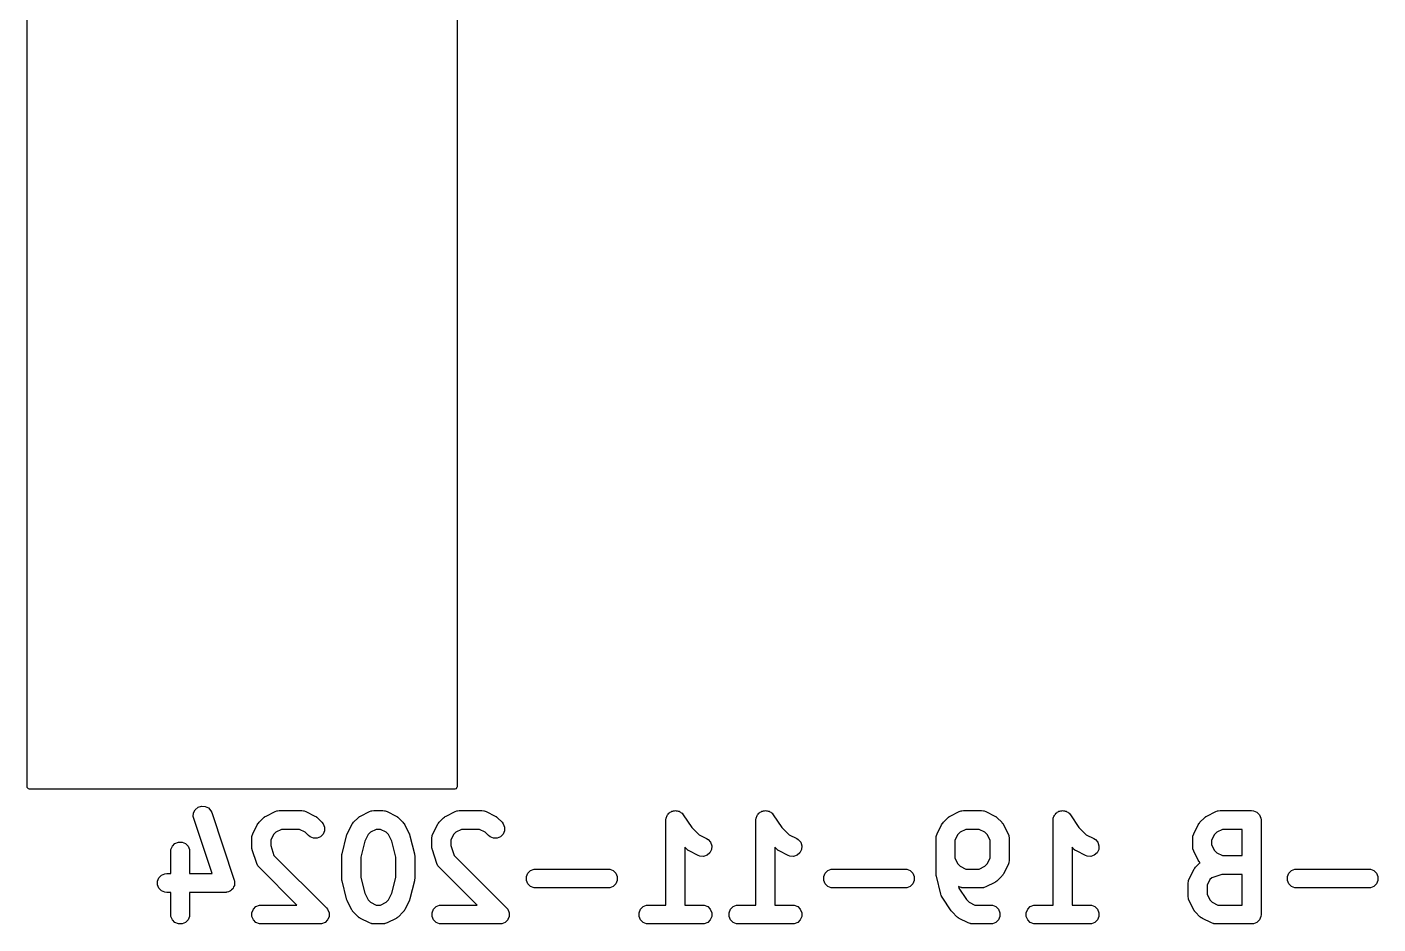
# Model space of a CAD drawing. Extents: x 109.6 to 193.5, y -118.1 to -78.4.
# Drawn here: x 125.95 to 154.53, y -118.1 to -99.13 of the extents above; entities that cross this region are included whole.
import ezdxf

# ---------------------------------------------------------------- set-up
doc = ezdxf.new("R2010")
doc.units = 0
doc.layers.add('BLACK', color=7, linetype='CONTINUOUS')

msp = doc.modelspace()

# ---------------------------------------------------------------- linework, layer by layer
at = {"layer": 'BLACK', "linetype": 'CONTINUOUS'}
for p, q in [((125.95, -115.2), (125.95, -80.3)), ((135.05, -98.75), (135.05, -115.2)), ((125.953806, -115.219134), (125.95, -115.2)), ((125.980866, -115.246194), (125.953806, -115.219134)), ((126, -115.25), (125.980866, -115.246194)), ((135, -115.25), (126, -115.25)), ((135.019134, -115.246194), (135, -115.25)), ((135.046194, -115.219134), (135.019134, -115.246194)), ((135.05, -115.2), (135.046194, -115.219134)), ((129.473768, -115.756375), (129.508667, -115.686577)), ((129.508667, -115.686577), (129.56762, -115.635448)), ((129.56762, -115.635448), (129.641651, -115.610771)), ((129.641651, -115.610771), (129.719491, -115.616302)), ((129.719491, -115.616302), (129.789289, -115.651201)), ((129.789289, -115.651201), (129.840418, -115.710154)), ((129.840418, -115.710154), (129.856403, -115.745954)), ((129.856403, -115.745954), (130.332593, -117.174526)), ((131.005794, -115.820791), (131.196271, -115.725552)), ((131.196271, -115.725552), (131.232888, -115.71154)), ((131.232888, -115.71154), (131.240057, -115.71103)), ((131.240057, -115.71103), (131.246695, -115.708281)), ((131.246695, -115.708281), (131.285713, -115.704438)), ((131.285713, -115.704438), (131.761904, -115.704438)), ((131.761904, -115.704438), (131.800922, -115.708281)), ((131.800922, -115.708281), (131.807559, -115.71103)), ((131.807559, -115.71103), (131.814729, -115.71154)), ((131.814729, -115.71154), (131.851347, -115.725553)), ((131.851347, -115.725553), (132.041823, -115.820791)), ((133.005794, -115.820791), (133.196271, -115.725552)), ((133.196271, -115.725552), (133.232888, -115.71154)), ((133.232888, -115.71154), (133.240057, -115.71103)), ((133.240057, -115.71103), (133.246695, -115.708281)), ((133.246695, -115.708281), (133.285713, -115.704438)), ((133.285713, -115.704438), (133.47619, -115.704438)), ((133.47619, -115.704438), (133.515208, -115.708281)), ((133.515208, -115.708281), (133.521845, -115.71103)), ((133.521845, -115.71103), (133.529015, -115.71154)), ((133.529015, -115.71154), (133.565633, -115.725553)), ((133.565633, -115.725553), (133.756109, -115.820791)), ((134.815318, -115.820791), (135.005795, -115.725552)), ((135.005795, -115.725552), (135.042412, -115.71154)), ((135.042412, -115.71154), (135.049581, -115.71103)), ((135.049581, -115.71103), (135.056219, -115.708281)), ((135.056219, -115.708281), (135.095237, -115.704438)), ((135.095237, -115.704438), (135.571428, -115.704438)), ((135.571428, -115.704438), (135.610446, -115.708281)), ((135.610446, -115.708281), (135.617083, -115.71103)), ((135.617083, -115.71103), (135.624253, -115.71154)), ((135.624253, -115.71154), (135.660871, -115.725553)), ((135.660871, -115.725553), (135.851347, -115.820791)), ((139.541695, -115.752), (139.555552, -115.738144)), ((139.555552, -115.738144), (139.573847, -115.730565)), ((139.573847, -115.730565), (139.590323, -115.719582)), ((139.590323, -115.719582), (139.609545, -115.715779)), ((139.609545, -115.715779), (139.627648, -115.708281)), ((139.627648, -115.708281), (139.647449, -115.708281)), ((139.647449, -115.708281), (139.666875, -115.704438)), ((139.666875, -115.704438), (139.68609, -115.708281)), ((139.68609, -115.708281), (139.705684, -115.708281)), ((139.705684, -115.708281), (139.723977, -115.715858)), ((139.723977, -115.715858), (139.743396, -115.719742)), ((139.743396, -115.719742), (139.759677, -115.730645)), ((139.759677, -115.730645), (139.77778, -115.738144)), ((139.77778, -115.738144), (139.791783, -115.752147)), ((141.446457, -115.752), (141.460314, -115.738144)), ((141.460314, -115.738144), (141.478609, -115.730565)), ((141.478609, -115.730565), (141.495085, -115.719582)), ((141.495085, -115.719582), (141.514307, -115.715779)), ((141.514307, -115.715779), (141.53241, -115.708281)), ((141.53241, -115.708281), (141.552211, -115.708281)), ((141.552211, -115.708281), (141.571637, -115.704438)), ((141.571637, -115.704438), (141.590852, -115.708281)), ((141.590852, -115.708281), (141.610446, -115.708281)), ((141.610446, -115.708281), (141.628739, -115.715858)), ((141.628739, -115.715858), (141.648158, -115.719742)), ((141.648158, -115.719742), (141.664439, -115.730645)), ((141.664439, -115.730645), (141.682542, -115.738144)), ((141.682542, -115.738144), (141.696545, -115.752147)), ((145.481984, -115.820791), (145.672461, -115.725552)), ((145.672461, -115.725552), (145.709078, -115.71154)), ((145.709078, -115.71154), (145.716247, -115.71103)), ((145.716247, -115.71103), (145.722885, -115.708281)), ((145.722885, -115.708281), (145.761903, -115.704438)), ((145.761903, -115.704438), (146.142856, -115.704438)), ((146.142856, -115.704438), (146.181874, -115.708281)), ((146.181874, -115.708281), (146.188511, -115.71103)), ((146.188511, -115.71103), (146.195681, -115.71154)), ((146.195681, -115.71154), (146.232299, -115.725553)), ((146.232299, -115.725553), (146.422775, -115.820791)), ((147.732171, -115.752), (147.746028, -115.738144)), ((147.746028, -115.738144), (147.764323, -115.730565)), ((147.764323, -115.730565), (147.780799, -115.719582)), ((147.780799, -115.719582), (147.800021, -115.715779)), ((147.800021, -115.715779), (147.818124, -115.708281)), ((147.818124, -115.708281), (147.837925, -115.708281)), ((147.837925, -115.708281), (147.857351, -115.704438)), ((147.857351, -115.704438), (147.876566, -115.708281)), ((147.876566, -115.708281), (147.89616, -115.708281)), ((147.89616, -115.708281), (147.914453, -115.715858)), ((147.914453, -115.715858), (147.933872, -115.719742)), ((147.933872, -115.719742), (147.950153, -115.730645)), ((147.950153, -115.730645), (147.968256, -115.738144)), ((147.968256, -115.738144), (147.982259, -115.752147)), ((150.910556, -115.820791), (151.101033, -115.725552)), ((151.101033, -115.725552), (151.13765, -115.71154)), ((151.13765, -115.71154), (151.144819, -115.71103)), ((151.144819, -115.71103), (151.151457, -115.708281)), ((151.151457, -115.708281), (151.190475, -115.704438)), ((151.190475, -115.704438), (151.857142, -115.704438)), ((151.857142, -115.704438), (151.89616, -115.708281)), ((151.89616, -115.708281), (151.968256, -115.738144)), ((151.968256, -115.738144), (152.023436, -115.793324)), ((129.468237, -115.834215), (129.473768, -115.756375)), ((129.476929, -115.872446), (129.468237, -115.834215)), ((129.86537, -117.037771), (129.476929, -115.872446)), ((130.725876, -116.195947), (130.821114, -116.005471)), ((130.821114, -116.005471), (130.831683, -115.988679)), ((130.831683, -115.988679), (130.833705, -115.9838)), ((130.833705, -115.9838), (130.838212, -115.978307)), ((130.838212, -115.978307), (130.842, -115.972291)), ((130.842, -115.972291), (130.845991, -115.968828)), ((130.845991, -115.968828), (130.858578, -115.953493)), ((130.858578, -115.953493), (130.953816, -115.858255)), ((130.953816, -115.858255), (130.969152, -115.845668)), ((130.969152, -115.845668), (130.972614, -115.841677)), ((130.972614, -115.841677), (130.97863, -115.837889)), ((130.97863, -115.837889), (130.984123, -115.833382)), ((130.984123, -115.833382), (130.989002, -115.83136)), ((130.989002, -115.83136), (131.005794, -115.820791)), ((132.041823, -115.820791), (132.058614, -115.83136)), ((132.058614, -115.83136), (132.063494, -115.833382)), ((132.063494, -115.833382), (132.068986, -115.837889)), ((132.068986, -115.837889), (132.075003, -115.841677)), ((132.075003, -115.841677), (132.078465, -115.845668)), ((132.078465, -115.845668), (132.093801, -115.858255)), ((132.093801, -115.858255), (132.189039, -115.953493)), ((132.189039, -115.953493), (132.213912, -115.9838)), ((132.213912, -115.9838), (132.243775, -116.055896)), ((132.725876, -116.195947), (132.821114, -116.005471)), ((132.821114, -116.005471), (132.831683, -115.988679)), ((132.831683, -115.988679), (132.833705, -115.9838)), ((132.833705, -115.9838), (132.838212, -115.978307)), ((132.838212, -115.978307), (132.842, -115.972291)), ((132.842, -115.972291), (132.845991, -115.968828)), ((132.845991, -115.968828), (132.858578, -115.953493)), ((132.858578, -115.953493), (132.953816, -115.858255)), ((132.953816, -115.858255), (132.969152, -115.845668)), ((132.969152, -115.845668), (132.972614, -115.841677)), ((132.972614, -115.841677), (132.97863, -115.837889)), ((132.97863, -115.837889), (132.984123, -115.833382)), ((132.984123, -115.833382), (132.989002, -115.83136)), ((132.989002, -115.83136), (133.005794, -115.820791)), ((133.756109, -115.820791), (133.7729, -115.83136)), ((133.7729, -115.83136), (133.77778, -115.833382)), ((133.77778, -115.833382), (133.783272, -115.837889)), ((133.783272, -115.837889), (133.789289, -115.841677)), ((133.789289, -115.841677), (133.792751, -115.845668)), ((133.792751, -115.845668), (133.808087, -115.858255)), ((133.808087, -115.858255), (133.903325, -115.953493)), ((133.903325, -115.953493), (133.915911, -115.968829)), ((133.915911, -115.968829), (133.919903, -115.972291)), ((133.919903, -115.972291), (133.92369, -115.978307)), ((133.92369, -115.978307), (133.928198, -115.9838)), ((133.928198, -115.9838), (133.930219, -115.988679)), ((133.930219, -115.988679), (133.940789, -116.005471)), ((133.940789, -116.005471), (134.036028, -116.195948)), ((134.5354, -116.195947), (134.630638, -116.005471)), ((134.630638, -116.005471), (134.641207, -115.988679)), ((134.641207, -115.988679), (134.643229, -115.9838)), ((134.643229, -115.9838), (134.647736, -115.978307)), ((134.647736, -115.978307), (134.651524, -115.972291)), ((134.651524, -115.972291), (134.655515, -115.968828)), ((134.655515, -115.968828), (134.668102, -115.953493)), ((134.668102, -115.953493), (134.76334, -115.858255)), ((134.76334, -115.858255), (134.778676, -115.845668)), ((134.778676, -115.845668), (134.782138, -115.841677)), ((134.782138, -115.841677), (134.788154, -115.837889)), ((134.788154, -115.837889), (134.793647, -115.833382)), ((134.793647, -115.833382), (134.798526, -115.83136)), ((134.798526, -115.83136), (134.815318, -115.820791)), ((135.851347, -115.820791), (135.868138, -115.83136)), ((135.868138, -115.83136), (135.873018, -115.833382)), ((135.873018, -115.833382), (135.87851, -115.837889)), ((135.87851, -115.837889), (135.884527, -115.841677)), ((135.884527, -115.841677), (135.887989, -115.845668)), ((135.887989, -115.845668), (135.903325, -115.858255)), ((135.903325, -115.858255), (135.998563, -115.953493)), ((135.998563, -115.953493), (136.023436, -115.9838)), ((136.023436, -115.9838), (136.053299, -116.055896)), ((139.466666, -115.904229), (139.466706, -115.904026)), ((139.466679, -115.904298), (139.466666, -115.904229)), ((139.466666, -115.904438), (139.466679, -115.904298)), ((139.466666, -117.704438), (139.466666, -115.904438)), ((139.466706, -115.904026), (139.470509, -115.86542)), ((139.470509, -115.86542), (139.478086, -115.847126)), ((139.478086, -115.847126), (139.48197, -115.827708)), ((139.48197, -115.827708), (139.492873, -115.811426)), ((139.492873, -115.811426), (139.500372, -115.793324)), ((139.500372, -115.793324), (139.514375, -115.77932)), ((139.514375, -115.77932), (139.525393, -115.762869)), ((139.525393, -115.762869), (139.541695, -115.752)), ((139.791783, -115.752147), (139.808235, -115.763165)), ((139.808235, -115.763165), (139.832813, -115.793177)), ((139.832813, -115.793177), (139.83296, -115.793324)), ((139.83296, -115.793324), (139.832987, -115.793389)), ((139.832987, -115.793389), (139.833076, -115.793498)), ((139.833076, -115.793498), (140.012567, -116.062735)), ((141.371428, -115.904229), (141.371468, -115.904026)), ((141.371441, -115.904298), (141.371428, -115.904229)), ((141.371428, -115.904438), (141.371441, -115.904298)), ((141.371428, -117.704438), (141.371428, -115.904438)), ((141.371468, -115.904026), (141.375271, -115.86542)), ((141.375271, -115.86542), (141.382848, -115.847126)), ((141.382848, -115.847126), (141.386732, -115.827708)), ((141.386732, -115.827708), (141.397635, -115.811426)), ((141.397635, -115.811426), (141.405134, -115.793324)), ((141.405134, -115.793324), (141.419137, -115.77932)), ((141.419137, -115.77932), (141.430155, -115.762869)), ((141.430155, -115.762869), (141.446457, -115.752)), ((141.696545, -115.752147), (141.712997, -115.763165)), ((141.712997, -115.763165), (141.737575, -115.793177)), ((141.737575, -115.793177), (141.737722, -115.793324)), ((141.737722, -115.793324), (141.737749, -115.793389)), ((141.737749, -115.793389), (141.737838, -115.793498)), ((141.737838, -115.793498), (141.917329, -116.062735)), ((145.202066, -116.195947), (145.297304, -116.005471)), ((145.297304, -116.005471), (145.307873, -115.988679)), ((145.307873, -115.988679), (145.309895, -115.9838)), ((145.309895, -115.9838), (145.314402, -115.978307)), ((145.314402, -115.978307), (145.31819, -115.972291)), ((145.31819, -115.972291), (145.322181, -115.968828)), ((145.322181, -115.968828), (145.334768, -115.953493)), ((145.334768, -115.953493), (145.430006, -115.858255)), ((145.430006, -115.858255), (145.445342, -115.845668)), ((145.445342, -115.845668), (145.448804, -115.841677)), ((145.448804, -115.841677), (145.45482, -115.837889)), ((145.45482, -115.837889), (145.460313, -115.833382)), ((145.460313, -115.833382), (145.465192, -115.83136)), ((145.465192, -115.83136), (145.481984, -115.820791)), ((146.422775, -115.820791), (146.439566, -115.83136)), ((146.439566, -115.83136), (146.444446, -115.833382)), ((146.444446, -115.833382), (146.449938, -115.837889)), ((146.449938, -115.837889), (146.455955, -115.841677)), ((146.455955, -115.841677), (146.459417, -115.845668)), ((146.459417, -115.845668), (146.474753, -115.858255)), ((146.474753, -115.858255), (146.569991, -115.953493)), ((146.569991, -115.953493), (146.582577, -115.968829)), ((146.582577, -115.968829), (146.586569, -115.972291)), ((146.586569, -115.972291), (146.590356, -115.978307)), ((146.590356, -115.978307), (146.594864, -115.9838)), ((146.594864, -115.9838), (146.596885, -115.988679)), ((146.596885, -115.988679), (146.607455, -116.005471)), ((146.607455, -116.005471), (146.702694, -116.195948)), ((147.657142, -115.904229), (147.657182, -115.904026)), ((147.657155, -115.904298), (147.657142, -115.904229)), ((147.657142, -115.904438), (147.657155, -115.904298)), ((147.657142, -117.704438), (147.657142, -115.904438)), ((147.657182, -115.904026), (147.660985, -115.86542)), ((147.660985, -115.86542), (147.668562, -115.847126)), ((147.668562, -115.847126), (147.672446, -115.827708)), ((147.672446, -115.827708), (147.683349, -115.811426)), ((147.683349, -115.811426), (147.690848, -115.793324)), ((147.690848, -115.793324), (147.704851, -115.77932)), ((147.704851, -115.77932), (147.715869, -115.762869)), ((147.715869, -115.762869), (147.732171, -115.752)), ((147.982259, -115.752147), (147.998711, -115.763165)), ((147.998711, -115.763165), (148.023289, -115.793177)), ((148.023289, -115.793177), (148.023436, -115.793324)), ((148.023436, -115.793324), (148.023463, -115.793389)), ((148.023463, -115.793389), (148.023552, -115.793498)), ((148.023552, -115.793498), (148.203043, -116.062735)), ((150.630638, -116.195947), (150.725876, -116.005471)), ((150.725876, -116.005471), (150.736445, -115.988679)), ((150.736445, -115.988679), (150.738467, -115.9838)), ((150.738467, -115.9838), (150.742974, -115.978307)), ((150.742974, -115.978307), (150.746762, -115.972291)), ((150.746762, -115.972291), (150.750753, -115.968828)), ((150.750753, -115.968828), (150.76334, -115.953493)), ((150.76334, -115.953493), (150.858578, -115.858255)), ((150.858578, -115.858255), (150.873914, -115.845668)), ((150.873914, -115.845668), (150.877376, -115.841677)), ((150.877376, -115.841677), (150.883392, -115.837889)), ((150.883392, -115.837889), (150.888885, -115.833382)), ((150.888885, -115.833382), (150.893764, -115.83136)), ((150.893764, -115.83136), (150.910556, -115.820791)), ((152.023436, -115.793324), (152.053299, -115.86542)), ((152.053299, -115.86542), (152.057142, -115.904438)), ((152.057142, -115.904438), (152.057142, -117.904438)), ((130.704761, -116.28539), (130.708604, -116.246372)), ((130.704761, -116.475866), (130.704761, -116.28539)), ((130.708604, -116.246372), (130.711353, -116.239734)), ((130.711353, -116.239734), (130.711863, -116.232565)), ((130.711863, -116.232565), (130.725876, -116.195947)), ((131.16437, -116.213384), (131.104761, -116.332603)), ((131.213708, -116.164047), (131.16437, -116.213384)), ((131.332926, -116.104438), (131.213708, -116.164047)), ((131.714691, -116.104438), (131.332926, -116.104438)), ((131.833909, -116.164047), (131.714691, -116.104438)), ((131.906197, -116.236335), (131.833909, -116.164047)), ((131.936504, -116.261208), (131.906197, -116.236335)), ((132.0086, -116.291071), (131.936504, -116.261208)), ((132.086636, -116.291071), (132.0086, -116.291071)), ((132.158732, -116.261208), (132.086636, -116.291071)), ((132.213912, -116.206028), (132.158732, -116.261208)), ((132.243775, -116.133932), (132.213912, -116.206028)), ((132.243775, -116.055896), (132.243775, -116.133932)), ((132.615494, -116.617835), (132.710732, -116.236883)), ((132.710732, -116.236883), (132.71176, -116.234003)), ((132.71176, -116.234003), (132.711863, -116.232565)), ((132.711863, -116.232565), (132.718073, -116.216336)), ((132.718073, -116.216336), (132.723924, -116.199962)), ((132.723924, -116.199962), (132.724783, -116.198802)), ((132.724783, -116.198802), (132.725876, -116.195947)), ((133.16437, -116.213384), (133.093464, -116.355196)), ((133.213708, -116.164047), (133.16437, -116.213384)), ((133.332926, -116.104438), (133.213708, -116.164047)), ((133.428977, -116.104438), (133.332926, -116.104438)), ((133.548195, -116.164047), (133.428977, -116.104438)), ((133.597533, -116.213385), (133.548195, -116.164047)), ((133.668437, -116.355193), (133.597533, -116.213385)), ((134.036028, -116.195948), (134.03712, -116.198803)), ((134.03712, -116.198803), (134.037979, -116.199962)), ((134.037979, -116.199962), (134.043825, -116.216325)), ((134.043825, -116.216325), (134.05004, -116.232565)), ((134.05004, -116.232565), (134.050142, -116.234003)), ((134.050142, -116.234003), (134.051171, -116.236883)), ((134.051171, -116.236883), (134.146408, -116.617835)), ((134.514285, -116.28539), (134.518128, -116.246372)), ((134.514285, -116.475866), (134.514285, -116.28539)), ((134.518128, -116.246372), (134.520877, -116.239734)), ((134.520877, -116.239734), (134.521387, -116.232565)), ((134.521387, -116.232565), (134.5354, -116.195947)), ((134.973894, -116.213384), (134.914285, -116.332603)), ((135.023232, -116.164047), (134.973894, -116.213384)), ((135.14245, -116.104438), (135.023232, -116.164047)), ((135.524215, -116.104438), (135.14245, -116.104438)), ((135.643433, -116.164047), (135.524215, -116.104438)), ((135.715721, -116.236335), (135.643433, -116.164047)), ((135.746028, -116.261208), (135.715721, -116.236335)), ((135.818124, -116.291071), (135.746028, -116.261208)), ((135.89616, -116.291071), (135.818124, -116.291071)), ((135.968256, -116.261208), (135.89616, -116.291071)), ((136.023436, -116.206028), (135.968256, -116.261208)), ((136.053299, -116.133932), (136.023436, -116.206028)), ((136.053299, -116.055896), (136.053299, -116.133932)), ((140.012567, -116.062735), (140.16609, -116.216257)), ((140.16609, -116.216257), (140.327537, -116.296981)), ((140.327537, -116.296981), (140.360717, -116.317867)), ((140.360717, -116.317867), (140.411847, -116.37682)), ((141.917329, -116.062735), (142.070852, -116.216257)), ((142.070852, -116.216257), (142.232299, -116.296981)), ((142.232299, -116.296981), (142.265479, -116.317867)), ((142.265479, -116.317867), (142.316609, -116.37682)), ((145.180951, -116.28539), (145.184794, -116.246372)), ((145.180951, -117.047295), (145.180951, -116.28539)), ((145.184794, -116.246372), (145.187543, -116.239734)), ((145.187543, -116.239734), (145.188053, -116.232565)), ((145.188053, -116.232565), (145.202066, -116.195947)), ((145.64056, -116.213384), (145.580951, -116.332603)), ((145.689898, -116.164047), (145.64056, -116.213384)), ((145.809116, -116.104438), (145.689898, -116.164047)), ((146.095643, -116.104438), (145.809116, -116.104438)), ((146.214861, -116.164047), (146.095643, -116.104438)), ((146.264199, -116.213385), (146.214861, -116.164047)), ((146.323808, -116.332603), (146.264199, -116.213385)), ((146.702694, -116.195948), (146.716706, -116.232565)), ((146.716706, -116.232565), (146.717215, -116.239734)), ((146.717215, -116.239734), (146.719965, -116.246372)), ((146.719965, -116.246372), (146.723808, -116.28539)), ((146.723808, -116.28539), (146.723808, -116.76158)), ((148.203043, -116.062735), (148.356566, -116.216257)), ((148.356566, -116.216257), (148.518013, -116.296981)), ((148.518013, -116.296981), (148.551193, -116.317867)), ((148.551193, -116.317867), (148.602323, -116.37682)), ((150.609523, -116.28539), (150.613366, -116.246372)), ((150.609523, -116.475866), (150.609523, -116.28539)), ((150.613366, -116.246372), (150.616115, -116.239734)), ((150.616115, -116.239734), (150.616625, -116.232565)), ((150.616625, -116.232565), (150.630638, -116.195947)), ((151.069132, -116.213384), (151.009523, -116.332603)), ((151.11847, -116.164047), (151.069132, -116.213384)), ((151.237688, -116.104438), (151.11847, -116.164047)), ((151.657142, -116.104438), (151.237688, -116.104438)), ((151.657142, -116.656819), (151.657142, -116.104438)), ((128.990475, -116.571104), (128.994318, -116.532086)), ((128.990475, -117.037771), (128.990475, -116.571104)), ((128.994318, -116.532086), (129.024181, -116.45999)), ((129.024181, -116.45999), (129.079361, -116.40481)), ((129.079361, -116.40481), (129.151457, -116.374947)), ((129.151457, -116.374947), (129.229493, -116.374947)), ((129.229493, -116.374947), (129.301589, -116.40481)), ((129.301589, -116.40481), (129.356769, -116.45999)), ((129.356769, -116.45999), (129.386632, -116.532086)), ((129.386632, -116.532086), (129.390475, -116.571104)), ((129.390475, -116.571104), (129.390475, -117.037771)), ((130.706706, -116.495615), (130.704761, -116.475866)), ((130.706332, -116.500881), (130.706706, -116.495615)), ((130.707907, -116.507809), (130.706332, -116.500881)), ((130.708604, -116.514884), (130.707907, -116.507809)), ((130.710624, -116.519762), (130.708604, -116.514884)), ((130.715024, -116.539112), (130.710624, -116.519762)), ((130.810262, -116.824826), (130.715024, -116.539112)), ((131.104761, -116.332603), (131.104761, -116.443409)), ((131.104761, -116.443409), (131.174806, -116.653545)), ((133.093464, -116.355196), (133.009523, -116.690964)), ((133.75238, -116.690965), (133.668437, -116.355193)), ((134.51623, -116.495615), (134.514285, -116.475866)), ((134.515856, -116.500881), (134.51623, -116.495615)), ((134.517431, -116.507809), (134.515856, -116.500881)), ((134.518128, -116.514884), (134.517431, -116.507809)), ((134.520148, -116.519762), (134.518128, -116.514884)), ((134.524548, -116.539112), (134.520148, -116.519762)), ((134.619786, -116.824826), (134.524548, -116.539112)), ((134.914285, -116.332603), (134.914285, -116.443409)), ((134.914285, -116.443409), (134.98433, -116.653545)), ((139.906197, -116.52205), (139.866666, -116.482518)), ((139.866666, -116.482518), (139.866666, -117.704438)), ((139.921534, -116.534637), (139.906197, -116.52205)), ((139.924995, -116.538627), (139.921534, -116.534637)), ((139.93101, -116.542413), (139.924995, -116.538627)), ((139.936504, -116.546922), (139.93101, -116.542413)), ((139.941383, -116.548943), (139.936504, -116.546922)), ((139.958175, -116.559513), (139.941383, -116.548943)), ((140.148652, -116.654752), (139.958175, -116.559513)), ((140.396093, -116.598489), (140.337141, -116.649618)), ((140.430992, -116.528691), (140.396093, -116.598489)), ((140.411847, -116.37682), (140.436524, -116.450852)), ((140.436524, -116.450852), (140.430992, -116.528691)), ((141.810959, -116.52205), (141.771428, -116.482518)), ((141.771428, -116.482518), (141.771428, -117.704438)), ((141.826296, -116.534637), (141.810959, -116.52205)), ((141.829757, -116.538627), (141.826296, -116.534637)), ((141.835772, -116.542413), (141.829757, -116.538627)), ((141.841266, -116.546922), (141.835772, -116.542413)), ((141.846145, -116.548943), (141.841266, -116.546922)), ((141.862937, -116.559513), (141.846145, -116.548943)), ((142.053414, -116.654752), (141.862937, -116.559513)), ((142.300855, -116.598489), (142.241903, -116.649618)), ((142.335754, -116.528691), (142.300855, -116.598489)), ((142.316609, -116.37682), (142.341286, -116.450852)), ((142.341286, -116.450852), (142.335754, -116.528691)), ((145.580951, -116.332603), (145.580951, -116.714366)), ((146.323808, -116.714367), (146.323808, -116.332603)), ((148.096673, -116.52205), (148.057142, -116.482518)), ((148.057142, -116.482518), (148.057142, -117.704438)), ((148.11201, -116.534637), (148.096673, -116.52205)), ((148.115471, -116.538627), (148.11201, -116.534637)), ((148.121486, -116.542413), (148.115471, -116.538627)), ((148.12698, -116.546922), (148.121486, -116.542413)), ((148.131859, -116.548943), (148.12698, -116.546922)), ((148.148651, -116.559513), (148.131859, -116.548943)), ((148.339128, -116.654752), (148.148651, -116.559513)), ((148.586569, -116.598489), (148.527617, -116.649618)), ((148.621468, -116.528691), (148.586569, -116.598489)), ((148.602323, -116.37682), (148.627, -116.450852)), ((148.627, -116.450852), (148.621468, -116.528691)), ((150.613366, -116.514884), (150.609523, -116.475866)), ((150.616115, -116.521521), (150.613366, -116.514884)), ((150.616625, -116.528691), (150.616115, -116.521521)), ((150.630638, -116.565309), (150.616625, -116.528691)), ((150.725876, -116.755785), (150.630638, -116.565309)), ((151.009523, -116.332603), (151.009523, -116.428652)), ((151.009523, -116.428652), (151.069132, -116.547871)), ((151.069132, -116.547871), (151.11847, -116.597209)), ((151.11847, -116.597209), (151.237688, -116.656819)), ((130.826247, -116.860626), (130.810262, -116.824826)), ((130.830954, -116.866054), (130.826247, -116.860626)), ((130.833705, -116.872694), (130.830954, -116.866054)), ((130.858578, -116.903001), (130.833705, -116.872694)), ((131.174806, -116.653545), (132.284278, -117.763017)), ((132.609523, -116.666342), (132.610193, -116.659533)), ((132.609523, -117.142533), (132.609523, -116.666342)), ((132.60976, -116.65662), (132.611918, -116.642018)), ((132.610193, -116.659533), (132.60976, -116.65662)), ((132.611918, -116.642018), (132.613366, -116.627324)), ((132.613366, -116.627324), (132.614493, -116.624601)), ((132.614493, -116.624601), (132.615494, -116.617835)), ((133.009523, -116.690964), (133.009523, -117.11791)), ((133.75238, -117.11791), (133.75238, -116.690965)), ((134.146408, -116.617835), (134.147408, -116.624598)), ((134.147408, -116.624598), (134.148537, -116.627324)), ((134.148537, -116.627324), (134.149985, -116.642026)), ((134.149985, -116.642026), (134.152143, -116.65662)), ((134.152143, -116.65662), (134.151709, -116.659533)), ((134.151709, -116.659533), (134.15238, -116.666342)), ((134.15238, -116.666342), (134.15238, -117.142533)), ((134.635771, -116.860626), (134.619786, -116.824826)), ((134.640478, -116.866054), (134.635771, -116.860626)), ((134.643229, -116.872694), (134.640478, -116.866054)), ((134.668102, -116.903001), (134.643229, -116.872694)), ((134.98433, -116.653545), (136.093802, -117.763017)), ((140.185269, -116.668764), (140.148652, -116.654752)), ((140.263109, -116.674296), (140.185269, -116.668764)), ((140.337141, -116.649618), (140.263109, -116.674296)), ((142.090031, -116.668764), (142.053414, -116.654752)), ((142.167871, -116.674296), (142.090031, -116.668764)), ((142.241903, -116.649618), (142.167871, -116.674296)), ((145.580951, -116.714366), (145.640561, -116.833587)), ((145.640561, -116.833587), (145.689898, -116.882924)), ((145.689898, -116.882924), (145.809116, -116.942533)), ((146.095643, -116.942533), (146.214861, -116.882923)), ((146.214861, -116.882923), (146.264198, -116.833587)), ((146.264198, -116.833587), (146.323808, -116.714367)), ((146.702694, -116.851022), (146.607456, -117.041499)), ((146.716706, -116.814404), (146.702694, -116.851022)), ((146.717215, -116.807236), (146.716706, -116.814404)), ((146.719965, -116.800598), (146.717215, -116.807236)), ((146.723808, -116.76158), (146.719965, -116.800598)), ((148.375745, -116.668764), (148.339128, -116.654752)), ((148.453585, -116.674296), (148.375745, -116.668764)), ((148.527617, -116.649618), (148.453585, -116.674296)), ((150.668102, -116.905874), (150.76334, -116.810636)), ((150.736445, -116.772576), (150.725876, -116.755785)), ((150.738467, -116.777456), (150.736445, -116.772576)), ((150.742974, -116.782948), (150.738467, -116.777456)), ((150.746762, -116.788965), (150.742974, -116.782948)), ((150.750753, -116.792427), (150.746762, -116.788965)), ((150.76334, -116.807763), (150.750753, -116.792427)), ((150.764917, -116.80934), (150.76334, -116.807763)), ((150.76334, -116.810636), (150.764917, -116.80934)), ((151.237688, -116.656819), (151.657142, -116.656819)), ((128.708604, -117.198753), (128.738467, -117.126657)), ((128.738467, -117.126657), (128.793647, -117.071477)), ((128.793647, -117.071477), (128.865743, -117.041614)), ((128.865743, -117.041614), (128.904761, -117.037771)), ((128.904761, -117.037771), (128.990475, -117.037771)), ((129.390475, -117.037771), (129.86537, -117.037771)), ((130.332593, -117.174526), (130.336991, -117.193872)), ((131.660014, -117.704438), (130.858578, -116.903001)), ((132.610193, -117.149341), (132.609523, -117.142533)), ((132.60976, -117.152255), (132.610193, -117.149341)), ((132.611918, -117.166856), (132.60976, -117.152255)), ((132.613366, -117.181551), (132.611918, -117.166856)), ((133.009523, -117.11791), (133.093464, -117.453678)), ((133.668437, -117.453682), (133.75238, -117.11791)), ((134.149985, -117.166848), (134.148537, -117.181551)), ((134.152143, -117.152255), (134.149985, -117.166848)), ((134.15238, -117.142533), (134.151709, -117.149341)), ((134.151709, -117.149341), (134.152143, -117.152255)), ((135.469538, -117.704438), (134.668102, -116.903001)), ((136.518128, -117.103515), (136.547991, -117.031419)), ((136.518128, -117.181551), (136.518128, -117.103515)), ((136.547991, -117.031419), (136.603171, -116.976239)), ((136.603171, -116.976239), (136.675267, -116.946376)), ((136.675267, -116.946376), (136.714285, -116.942533)), ((136.714285, -116.942533), (138.238094, -116.942533)), ((138.238094, -116.942533), (138.277112, -116.946376)), ((138.277112, -116.946376), (138.349208, -116.976239)), ((138.349208, -116.976239), (138.404388, -117.031419)), ((138.404388, -117.031419), (138.434251, -117.103515)), ((138.434251, -117.103515), (138.434251, -117.181551)), ((142.803842, -117.103515), (142.833705, -117.031419)), ((142.803842, -117.181551), (142.803842, -117.103515)), ((142.833705, -117.031419), (142.888885, -116.976239)), ((142.888885, -116.976239), (142.960981, -116.946376)), ((142.960981, -116.946376), (142.999999, -116.942533)), ((142.999999, -116.942533), (144.523808, -116.942533)), ((144.523808, -116.942533), (144.562826, -116.946376)), ((144.562826, -116.946376), (144.634922, -116.976239)), ((144.634922, -116.976239), (144.690102, -117.031419)), ((144.690102, -117.031419), (144.719965, -117.103515)), ((144.719965, -117.103515), (144.719965, -117.181551)), ((145.181621, -117.054103), (145.180951, -117.047295)), ((145.181188, -117.057017), (145.181621, -117.054103)), ((145.183346, -117.071618), (145.181188, -117.057017)), ((145.184794, -117.086313), (145.183346, -117.071618)), ((145.185921, -117.089035), (145.184794, -117.086313)), ((145.186922, -117.095802), (145.185921, -117.089035)), ((145.28216, -117.476754), (145.186922, -117.095802)), ((145.809116, -116.942533), (146.095643, -116.942533)), ((146.569991, -117.093478), (146.474753, -117.188716)), ((146.582577, -117.078142), (146.569991, -117.093478)), ((146.586569, -117.07468), (146.582577, -117.078142)), ((146.590356, -117.068663), (146.586569, -117.07468)), ((146.594864, -117.063171), (146.590356, -117.068663)), ((146.596884, -117.058292), (146.594864, -117.063171)), ((146.607456, -117.041499), (146.596884, -117.058292)), ((150.521387, -117.184946), (150.5354, -117.148328)), ((150.5354, -117.148328), (150.630638, -116.957852)), ((150.630638, -116.957852), (150.641207, -116.94106)), ((150.641207, -116.94106), (150.643229, -116.936181)), ((150.643229, -116.936181), (150.647736, -116.930688)), ((150.647736, -116.930688), (150.651524, -116.924672)), ((150.651524, -116.924672), (150.655515, -116.921209)), ((150.655515, -116.921209), (150.668102, -116.905874)), ((150.973894, -117.165765), (150.914285, -117.284984)), ((151.012795, -117.126864), (150.973894, -117.165765)), ((151.222932, -117.056819), (151.012795, -117.126864)), ((151.657142, -117.056819), (151.222932, -117.056819)), ((151.657142, -117.704438), (151.657142, -117.056819)), ((152.613366, -117.103515), (152.643229, -117.031419)), ((152.613366, -117.181551), (152.613366, -117.103515)), ((152.643229, -117.031419), (152.698409, -116.976239)), ((152.698409, -116.976239), (152.770505, -116.946376)), ((152.770505, -116.946376), (152.809523, -116.942533)), ((152.809523, -116.942533), (154.333332, -116.942533)), ((154.333332, -116.942533), (154.37235, -116.946376)), ((154.37235, -116.946376), (154.444446, -116.976239)), ((154.444446, -116.976239), (154.499626, -117.031419)), ((154.499626, -117.031419), (154.529489, -117.103515)), ((154.529489, -117.103515), (154.529489, -117.181551)), ((128.708604, -117.276789), (128.708604, -117.198753)), ((128.738467, -117.348885), (128.708604, -117.276789)), ((128.793647, -117.404065), (128.738467, -117.348885)), ((128.865743, -117.433928), (128.793647, -117.404065)), ((128.904761, -117.437771), (128.865743, -117.433928)), ((128.990475, -117.437771), (128.904761, -117.437771)), ((128.990475, -117.904438), (128.990475, -117.437771)), ((130.142856, -117.437771), (129.390475, -117.437771)), ((129.390475, -117.437771), (129.390475, -117.904438)), ((130.162605, -117.435825), (130.142856, -117.437771)), ((130.167871, -117.4362), (130.162605, -117.435825)), ((130.171672, -117.434932), (130.167871, -117.4362)), ((130.181874, -117.433928), (130.171672, -117.434932)), ((130.211494, -117.421658), (130.181874, -117.433928)), ((130.241902, -117.411523), (130.211494, -117.421658)), ((130.24733, -117.406815), (130.241902, -117.411523)), ((130.25397, -117.404065), (130.24733, -117.406815)), ((130.276637, -117.381397), (130.25397, -117.404065)), ((130.300855, -117.360394), (130.276637, -117.381397)), ((130.304069, -117.353966), (130.300855, -117.360394)), ((130.30915, -117.348885), (130.304069, -117.353966)), ((130.321416, -117.319271), (130.30915, -117.348885)), ((130.335754, -117.290596), (130.321416, -117.319271)), ((130.336263, -117.283427), (130.335754, -117.290596)), ((130.339013, -117.276789), (130.336263, -117.283427)), ((130.336991, -117.193872), (130.339013, -117.198753)), ((130.339013, -117.198753), (130.339013, -117.202763)), ((130.339013, -117.202763), (130.341285, -117.212757)), ((130.341285, -117.212757), (130.339013, -117.244731)), ((130.339013, -117.244731), (130.339013, -117.276789)), ((132.614493, -117.184273), (132.613366, -117.181551)), ((132.615494, -117.19104), (132.614493, -117.184273)), ((132.710732, -117.571992), (132.615494, -117.19104)), ((133.093464, -117.453678), (133.16437, -117.595489)), ((133.597533, -117.595488), (133.668437, -117.453682)), ((134.146408, -117.19104), (134.051171, -117.571992)), ((134.147408, -117.184276), (134.146408, -117.19104)), ((134.148537, -117.181551), (134.147408, -117.184276)), ((136.547991, -117.253647), (136.518128, -117.181551)), ((136.603171, -117.308827), (136.547991, -117.253647)), ((136.675267, -117.33869), (136.603171, -117.308827)), ((136.714285, -117.342533), (136.675267, -117.33869)), ((138.238094, -117.342533), (136.714285, -117.342533)), ((138.277112, -117.33869), (138.238094, -117.342533)), ((138.349208, -117.308827), (138.277112, -117.33869)), ((138.404388, -117.253647), (138.349208, -117.308827)), ((138.434251, -117.181551), (138.404388, -117.253647)), ((142.833705, -117.253647), (142.803842, -117.181551)), ((142.888885, -117.308827), (142.833705, -117.253647)), ((142.960981, -117.33869), (142.888885, -117.308827)), ((142.999999, -117.342533), (142.960981, -117.33869)), ((144.523808, -117.342533), (142.999999, -117.342533)), ((144.562826, -117.33869), (144.523808, -117.342533)), ((144.634922, -117.308827), (144.562826, -117.33869)), ((144.690102, -117.253647), (144.634922, -117.308827)), ((144.719965, -117.181551), (144.690102, -117.253647)), ((145.672461, -117.321419), (145.653233, -117.311805)), ((145.653233, -117.311805), (145.661814, -117.34613)), ((145.661814, -117.34613), (145.822089, -117.586542)), ((145.709078, -117.335431), (145.672461, -117.321419)), ((145.716247, -117.33594), (145.709078, -117.335431)), ((145.722885, -117.33869), (145.716247, -117.33594)), ((145.761903, -117.342533), (145.722885, -117.33869)), ((146.142856, -117.342533), (145.761903, -117.342533)), ((146.181874, -117.33869), (146.142856, -117.342533)), ((146.188511, -117.33594), (146.181874, -117.33869)), ((146.195681, -117.335431), (146.188511, -117.33594)), ((146.232299, -117.321418), (146.195681, -117.335431)), ((146.422775, -117.22618), (146.232299, -117.321418)), ((146.439566, -117.21561), (146.422775, -117.22618)), ((146.444446, -117.213589), (146.439566, -117.21561)), ((146.449938, -117.209081), (146.444446, -117.213589)), ((146.455955, -117.205294), (146.449938, -117.209081)), ((146.459417, -117.201302), (146.455955, -117.205294)), ((146.474753, -117.188716), (146.459417, -117.201302)), ((150.514285, -117.237771), (150.518128, -117.198753)), ((150.514285, -117.523485), (150.514285, -117.237771)), ((150.518128, -117.198753), (150.520877, -117.192115)), ((150.520877, -117.192115), (150.521387, -117.184946)), ((150.914285, -117.284984), (150.914285, -117.476271)), ((152.643229, -117.253647), (152.613366, -117.181551)), ((152.698409, -117.308827), (152.643229, -117.253647)), ((152.770505, -117.33869), (152.698409, -117.308827)), ((152.809523, -117.342533), (152.770505, -117.33869)), ((154.333332, -117.342533), (152.809523, -117.342533)), ((154.37235, -117.33869), (154.333332, -117.342533)), ((154.444446, -117.308827), (154.37235, -117.33869)), ((154.499626, -117.253647), (154.444446, -117.308827)), ((154.529489, -117.181551), (154.499626, -117.253647)), ((130.738467, -117.793324), (130.793647, -117.738144)), ((130.793647, -117.738144), (130.865743, -117.708281)), ((130.865743, -117.708281), (130.904761, -117.704438)), ((130.904761, -117.704438), (131.660014, -117.704438)), ((132.71176, -117.574871), (132.710732, -117.571992)), ((132.711863, -117.57631), (132.71176, -117.574871)), ((132.718073, -117.592538), (132.711863, -117.57631)), ((132.723924, -117.608913), (132.718073, -117.592538)), ((132.724783, -117.610072), (132.723924, -117.608913)), ((132.725876, -117.612928), (132.724783, -117.610072)), ((132.821114, -117.803404), (132.725876, -117.612928)), ((133.16437, -117.595489), (133.213708, -117.644829)), ((133.213708, -117.644829), (133.332926, -117.704438)), ((133.332926, -117.704438), (133.428977, -117.704438)), ((133.428977, -117.704438), (133.548193, -117.644829)), ((133.548193, -117.644829), (133.597533, -117.595488)), ((134.036028, -117.612927), (133.940789, -117.803404)), ((134.03712, -117.610071), (134.036028, -117.612927)), ((134.037979, -117.608913), (134.03712, -117.610071)), ((134.043825, -117.592549), (134.037979, -117.608913)), ((134.05004, -117.57631), (134.043825, -117.592549)), ((134.050142, -117.574871), (134.05004, -117.57631)), ((134.051171, -117.571992), (134.050142, -117.574871)), ((134.547991, -117.793324), (134.603171, -117.738144)), ((134.603171, -117.738144), (134.675267, -117.708281)), ((134.675267, -117.708281), (134.714285, -117.704438)), ((134.714285, -117.704438), (135.469538, -117.704438)), ((138.928943, -117.793324), (138.984123, -117.738144)), ((138.984123, -117.738144), (139.056219, -117.708281)), ((139.056219, -117.708281), (139.095237, -117.704438)), ((139.095237, -117.704438), (139.466666, -117.704438)), ((139.866666, -117.704438), (140.238094, -117.704438)), ((140.238094, -117.704438), (140.277112, -117.708281)), ((140.277112, -117.708281), (140.349208, -117.738144)), ((140.349208, -117.738144), (140.404388, -117.793324)), ((140.833705, -117.793324), (140.888885, -117.738144)), ((140.888885, -117.738144), (140.960981, -117.708281)), ((140.960981, -117.708281), (140.999999, -117.704438)), ((140.999999, -117.704438), (141.371428, -117.704438)), ((141.771428, -117.704438), (142.142856, -117.704438)), ((142.142856, -117.704438), (142.181874, -117.708281)), ((142.181874, -117.708281), (142.25397, -117.738144)), ((142.25397, -117.738144), (142.30915, -117.793324)), ((145.290374, -117.499743), (145.28216, -117.476754)), ((145.291333, -117.50459), (145.290374, -117.499743)), ((145.293676, -117.508984), (145.291333, -117.50459)), ((145.295352, -117.513675), (145.293676, -117.508984)), ((145.298293, -117.517644), (145.295352, -117.513675)), ((145.309779, -117.539187), (145.298293, -117.517644)), ((145.500255, -117.824901), (145.309779, -117.539187)), ((145.822089, -117.586542), (145.880373, -117.644828)), ((145.880373, -117.644828), (145.999593, -117.704438)), ((145.999593, -117.704438), (146.333332, -117.704438)), ((146.333332, -117.704438), (146.37235, -117.708281)), ((146.37235, -117.708281), (146.444446, -117.738144)), ((146.444446, -117.738144), (146.499626, -117.793324)), ((147.119419, -117.793324), (147.174599, -117.738144)), ((147.174599, -117.738144), (147.246695, -117.708281)), ((147.246695, -117.708281), (147.285713, -117.704438)), ((147.285713, -117.704438), (147.657142, -117.704438)), ((148.057142, -117.704438), (148.42857, -117.704438)), ((148.42857, -117.704438), (148.467588, -117.708281)), ((148.467588, -117.708281), (148.539684, -117.738144)), ((148.539684, -117.738144), (148.594864, -117.793324)), ((150.518128, -117.562503), (150.514285, -117.523485)), ((150.520877, -117.56914), (150.518128, -117.562503)), ((150.521387, -117.57631), (150.520877, -117.56914)), ((150.5354, -117.612928), (150.521387, -117.57631)), ((150.630638, -117.803404), (150.5354, -117.612928)), ((150.914285, -117.476271), (150.973894, -117.595489)), ((150.973894, -117.595489), (151.023232, -117.644829)), ((151.023232, -117.644829), (151.14245, -117.704438)), ((151.14245, -117.704438), (151.657142, -117.704438)), ((128.994318, -117.943456), (128.990475, -117.904438)), ((129.024181, -118.015552), (128.994318, -117.943456)), ((129.079361, -118.070732), (129.024181, -118.015552)), ((129.356769, -118.015552), (129.301589, -118.070732)), ((129.386632, -117.943456), (129.356769, -118.015552)), ((129.390475, -117.904438), (129.386632, -117.943456)), ((130.708604, -117.86542), (130.738467, -117.793324)), ((130.708604, -117.943456), (130.708604, -117.86542)), ((130.738467, -118.015552), (130.708604, -117.943456)), ((130.793647, -118.070732), (130.738467, -118.015552)), ((132.30915, -118.015552), (132.25397, -118.070732)), ((132.284278, -117.763017), (132.30915, -117.793324)), ((132.30915, -117.793324), (132.339013, -117.86542)), ((132.312431, -118.00763), (132.30915, -118.015552)), ((132.339013, -117.943457), (132.312431, -118.00763)), ((132.339013, -117.86542), (132.339013, -117.943457)), ((132.831685, -117.820197), (132.821114, -117.803404)), ((132.833705, -117.825074), (132.831685, -117.820197)), ((132.838211, -117.830565), (132.833705, -117.825074)), ((132.842, -117.836584), (132.838211, -117.830565)), ((132.845991, -117.840045), (132.842, -117.836584)), ((132.858577, -117.855382), (132.845991, -117.840045)), ((132.953815, -117.950621), (132.858577, -117.855382)), ((132.969154, -117.96321), (132.953815, -117.950621)), ((132.972614, -117.967199), (132.969154, -117.96321)), ((132.978625, -117.970983), (132.972614, -117.967199)), ((132.984122, -117.975494), (132.978625, -117.970983)), ((132.989004, -117.977516), (132.984122, -117.975494)), ((133.005794, -117.988085), (132.989004, -117.977516)), ((133.196271, -118.083324), (133.005794, -117.988085)), ((133.756109, -117.988085), (133.565633, -118.083323)), ((133.772902, -117.977513), (133.756109, -117.988085)), ((133.777781, -117.975493), (133.772902, -117.977513)), ((133.783272, -117.970986), (133.777781, -117.975493)), ((133.789289, -117.967199), (133.783272, -117.970986)), ((133.79275, -117.963208), (133.789289, -117.967199)), ((133.808088, -117.950621), (133.79275, -117.963208)), ((133.903326, -117.855381), (133.808088, -117.950621)), ((133.915912, -117.840045), (133.903326, -117.855381)), ((133.919903, -117.836584), (133.915912, -117.840045)), ((133.923689, -117.830568), (133.919903, -117.836584)), ((133.928199, -117.825074), (133.923689, -117.830568)), ((133.93022, -117.820192), (133.928199, -117.825074)), ((133.940789, -117.803404), (133.93022, -117.820192)), ((134.518128, -117.86542), (134.547991, -117.793324)), ((134.518128, -117.943456), (134.518128, -117.86542)), ((134.547991, -118.015552), (134.518128, -117.943456)), ((134.603171, -118.070732), (134.547991, -118.015552)), ((136.118674, -118.015552), (136.063494, -118.070732)), ((136.093802, -117.763017), (136.118674, -117.793324)), ((136.118674, -117.793324), (136.148537, -117.86542)), ((136.121955, -118.00763), (136.118674, -118.015552)), ((136.148537, -117.943457), (136.121955, -118.00763)), ((136.148537, -117.86542), (136.148537, -117.943457)), ((138.89908, -117.86542), (138.928943, -117.793324)), ((138.89908, -117.943456), (138.89908, -117.86542)), ((138.928943, -118.015552), (138.89908, -117.943456)), ((138.984123, -118.070732), (138.928943, -118.015552)), ((140.404388, -118.015552), (140.349208, -118.070732)), ((140.404388, -117.793324), (140.434251, -117.86542)), ((140.434251, -117.943456), (140.404388, -118.015552)), ((140.434251, -117.86542), (140.434251, -117.943456)), ((140.803842, -117.86542), (140.833705, -117.793324)), ((140.803842, -117.943456), (140.803842, -117.86542)), ((140.833705, -118.015552), (140.803842, -117.943456)), ((140.888885, -118.070732), (140.833705, -118.015552)), ((142.30915, -118.015552), (142.25397, -118.070732)), ((142.30915, -117.793324), (142.339013, -117.86542)), ((142.339013, -117.943456), (142.30915, -118.015552)), ((142.339013, -117.86542), (142.339013, -117.943456)), ((145.500344, -117.82501), (145.500255, -117.824901)), ((145.500371, -117.825074), (145.500344, -117.82501)), ((145.512778, -117.840192), (145.500371, -117.825074)), ((145.525096, -117.855234), (145.512778, -117.840192)), ((145.525152, -117.855271), (145.525096, -117.855234)), ((145.525243, -117.855382), (145.525152, -117.855271)), ((145.620481, -117.950621), (145.525243, -117.855382)), ((145.63582, -117.96321), (145.620481, -117.950621)), ((145.63928, -117.967199), (145.63582, -117.96321)), ((145.645292, -117.970983), (145.63928, -117.967199)), ((145.650788, -117.975494), (145.645292, -117.970983)), ((145.655669, -117.977515), (145.650788, -117.975494)), ((145.672461, -117.988086), (145.655669, -117.977515)), ((145.862938, -118.083324), (145.672461, -117.988086)), ((146.499626, -118.015552), (146.444446, -118.070732)), ((146.499626, -117.793324), (146.529489, -117.86542)), ((146.529489, -117.943456), (146.499626, -118.015552)), ((146.529489, -117.86542), (146.529489, -117.943456)), ((147.089556, -117.86542), (147.119419, -117.793324)), ((147.089556, -117.943456), (147.089556, -117.86542)), ((147.119419, -118.015552), (147.089556, -117.943456)), ((147.174599, -118.070732), (147.119419, -118.015552)), ((148.594864, -118.015552), (148.539684, -118.070732)), ((148.594864, -117.793324), (148.624727, -117.86542)), ((148.624727, -117.943456), (148.594864, -118.015552)), ((148.624727, -117.86542), (148.624727, -117.943456)), ((150.641209, -117.820197), (150.630638, -117.803404)), ((150.643229, -117.825074), (150.641209, -117.820197)), ((150.647735, -117.830565), (150.643229, -117.825074)), ((150.651524, -117.836584), (150.647735, -117.830565)), ((150.655515, -117.840045), (150.651524, -117.836584)), ((150.668101, -117.855382), (150.655515, -117.840045)), ((150.763339, -117.950621), (150.668101, -117.855382)), ((150.778678, -117.96321), (150.763339, -117.950621)), ((150.782138, -117.967199), (150.778678, -117.96321)), ((150.788149, -117.970983), (150.782138, -117.967199)), ((150.793646, -117.975494), (150.788149, -117.970983)), ((150.798528, -117.977516), (150.793646, -117.975494)), ((150.815318, -117.988085), (150.798528, -117.977516)), ((151.005795, -118.083324), (150.815318, -117.988085)), ((152.023436, -118.015552), (151.968256, -118.070732)), ((152.053299, -117.943456), (152.023436, -118.015552)), ((152.057142, -117.904438), (152.053299, -117.943456)), ((129.151457, -118.100595), (129.079361, -118.070732)), ((129.229493, -118.100595), (129.151457, -118.100595)), ((129.301589, -118.070732), (129.229493, -118.100595)), ((130.865743, -118.100595), (130.793647, -118.070732)), ((130.904761, -118.104438), (130.865743, -118.100595)), ((132.142856, -118.104438), (130.904761, -118.104438)), ((132.181874, -118.100595), (132.142856, -118.104438)), ((132.25397, -118.070732), (132.181874, -118.100595)), ((133.232888, -118.097336), (133.196271, -118.083324)), ((133.240057, -118.097845), (133.232888, -118.097336)), ((133.246695, -118.100595), (133.240057, -118.097845)), ((133.285713, -118.104438), (133.246695, -118.100595)), ((133.47619, -118.104438), (133.285713, -118.104438)), ((133.515208, -118.100595), (133.47619, -118.104438)), ((133.521845, -118.097845), (133.515208, -118.100595)), ((133.529015, -118.097336), (133.521845, -118.097845)), ((133.565633, -118.083323), (133.529015, -118.097336)), ((134.675267, -118.100595), (134.603171, -118.070732)), ((134.714285, -118.104438), (134.675267, -118.100595)), ((135.95238, -118.104438), (134.714285, -118.104438)), ((135.991398, -118.100595), (135.95238, -118.104438)), ((136.063494, -118.070732), (135.991398, -118.100595)), ((139.056219, -118.100595), (138.984123, -118.070732)), ((139.095237, -118.104438), (139.056219, -118.100595)), ((140.238094, -118.104438), (139.095237, -118.104438)), ((140.277112, -118.100595), (140.238094, -118.104438)), ((140.349208, -118.070732), (140.277112, -118.100595)), ((140.960981, -118.100595), (140.888885, -118.070732)), ((140.999999, -118.104438), (140.960981, -118.100595)), ((142.142856, -118.104438), (140.999999, -118.104438)), ((142.181874, -118.100595), (142.142856, -118.104438)), ((142.25397, -118.070732), (142.181874, -118.100595)), ((145.899556, -118.097336), (145.862938, -118.083324)), ((145.906723, -118.097845), (145.899556, -118.097336)), ((145.913362, -118.100595), (145.906723, -118.097845)), ((145.95238, -118.104438), (145.913362, -118.100595)), ((146.333332, -118.104438), (145.95238, -118.104438)), ((146.37235, -118.100595), (146.333332, -118.104438)), ((146.444446, -118.070732), (146.37235, -118.100595)), ((147.246695, -118.100595), (147.174599, -118.070732)), ((147.285713, -118.104438), (147.246695, -118.100595)), ((148.42857, -118.104438), (147.285713, -118.104438)), ((148.467588, -118.100595), (148.42857, -118.104438)), ((148.539684, -118.070732), (148.467588, -118.100595)), ((151.042412, -118.097336), (151.005795, -118.083324)), ((151.049581, -118.097845), (151.042412, -118.097336)), ((151.056219, -118.100595), (151.049581, -118.097845)), ((151.095237, -118.104438), (151.056219, -118.100595)), ((151.857142, -118.104438), (151.095237, -118.104438)), ((151.89616, -118.100595), (151.857142, -118.104438)), ((151.968256, -118.070732), (151.89616, -118.100595))]:
    msp.add_line(p, q, dxfattribs=at)

doc.saveas('drawing.dxf')
